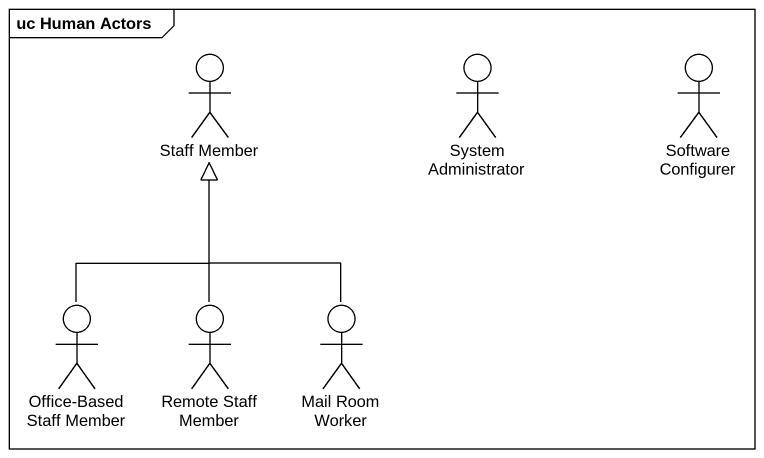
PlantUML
@startuml
mainframe uc Human Actors
actor "Staff Member" as Staff_Member
actor "System Administrator" as System_Administrator
actor "Software Configurer" as Software_Configurer
actor "Office-Based Staff Member" as Office_Based_Staff_Member
actor "Remote Staff Member" as Remote_Staff_Member
actor "Mail Room Worker" as Mail_Room_Worker
Office_Based_Staff_Member -up-|> Staff_Member
Remote_Staff_Member -up-|> Staff_Member
Mail_Room_Worker -up-|> Staff_Member
@enduml
